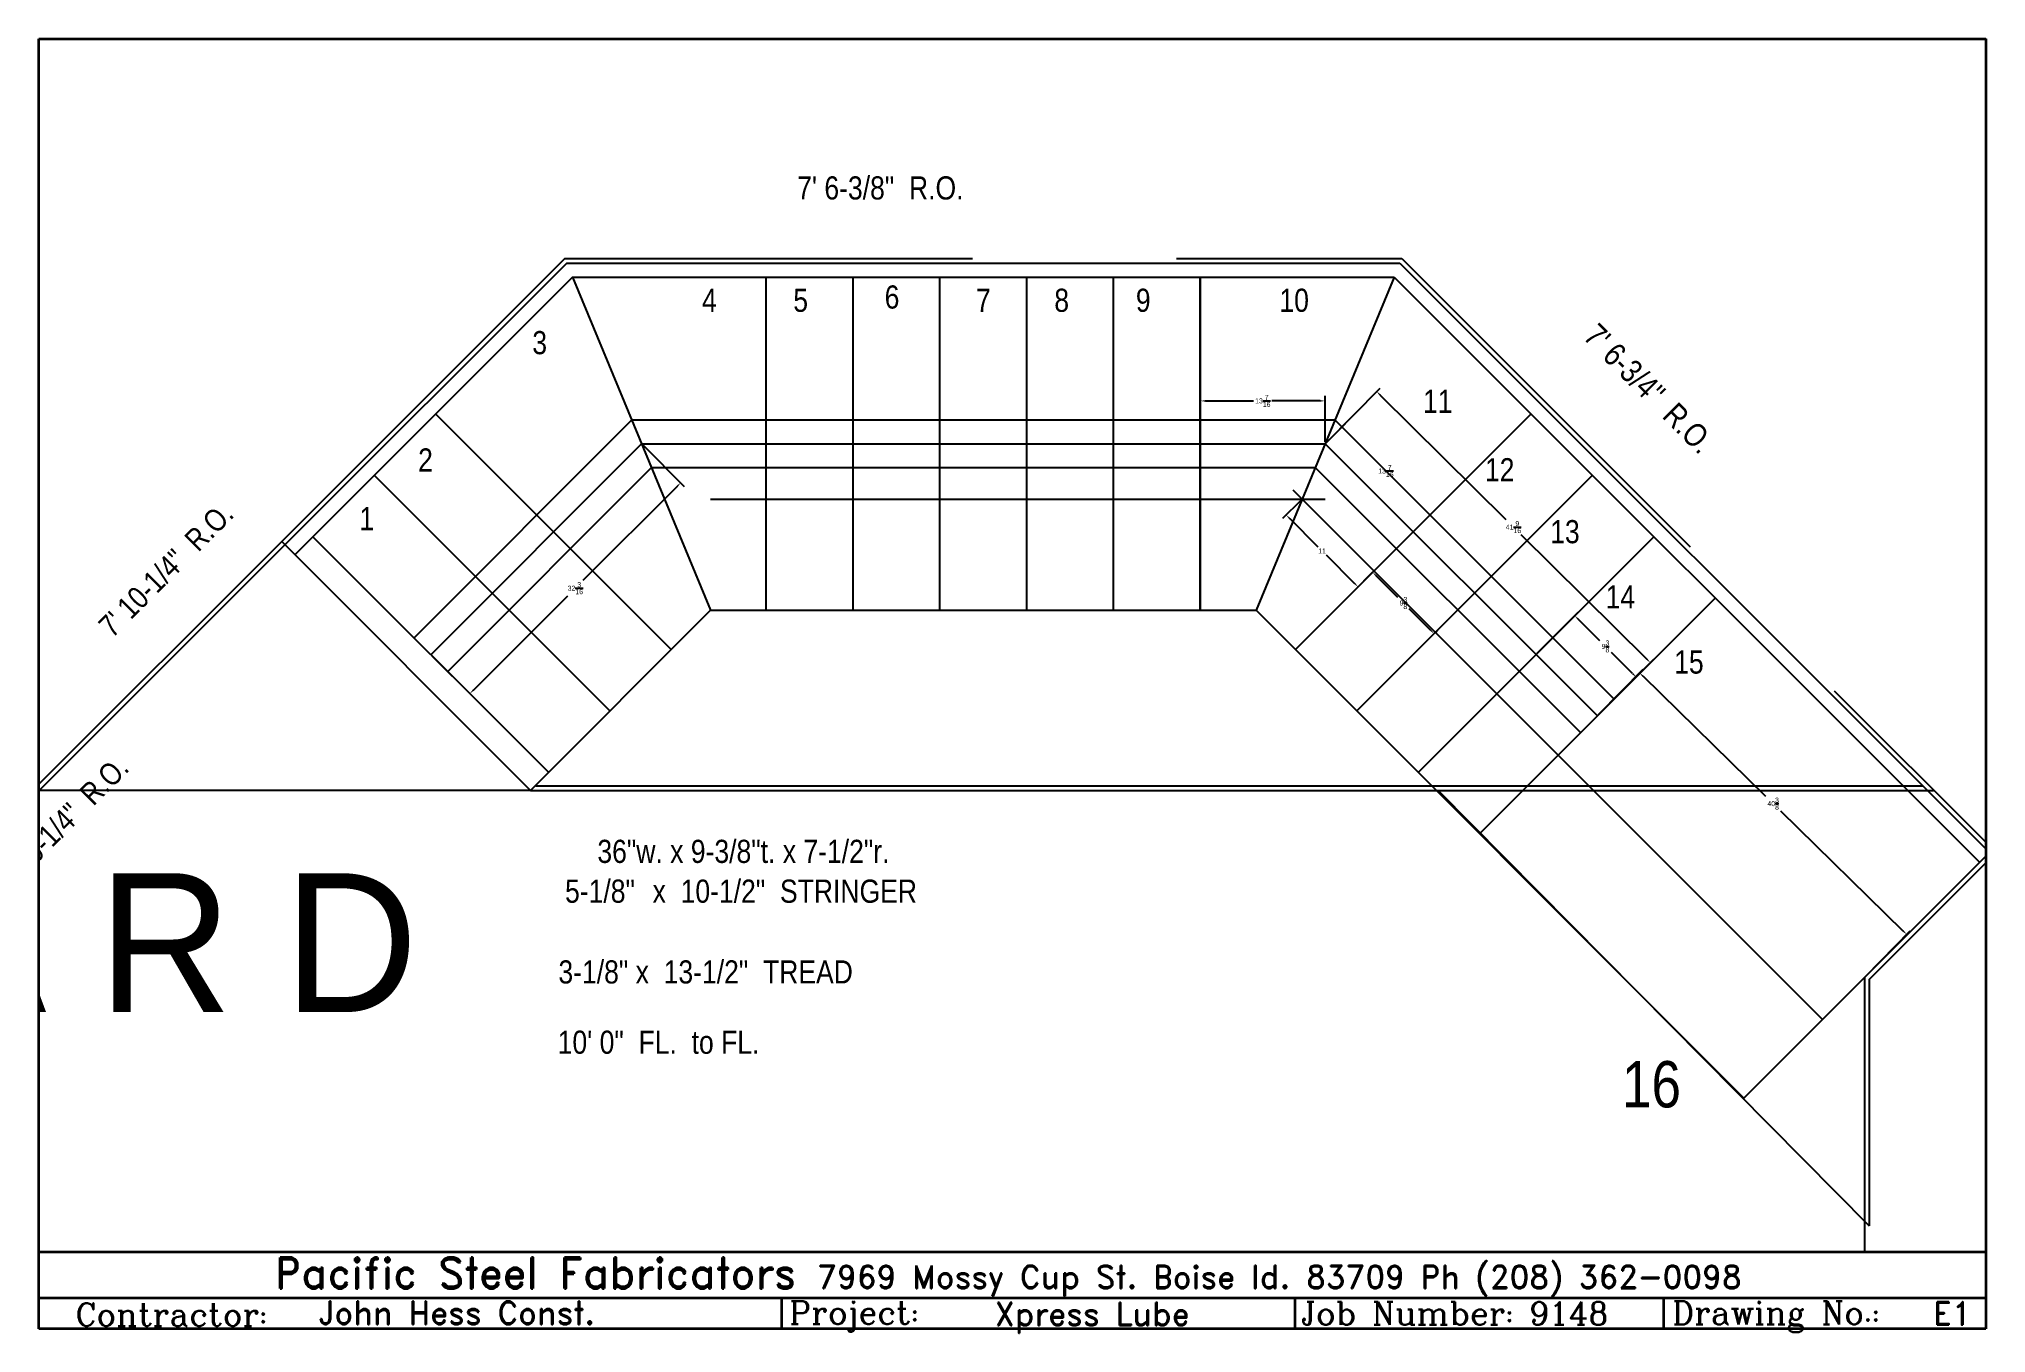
# Paper-space layout 'Layout1' of a CAD drawing. Extents: x 0.5 to 16.3, y 0 to 10.5.
# The model-space entities are those that its viewports show. They can reach past a viewport. Long polylines and large blocks are cut down to what shows.
import ezdxf

# ---------------------------------------------------------------- set-up
doc = ezdxf.new("R2010")
doc.units = 0
doc.header["$LTSCALE"] = 2
doc.header["$MEASUREMENT"] = 0
for name, pattern in [('DASHDOTX2', [2, 1, -0.5, 0, -0.5]), ('DASHED', [0.75, 0.5, -0.25]), ('HIDDEN', [0.375, 0.25, -0.125])]:
    doc.linetypes.add(name, pattern=pattern)
doc.layers.get('0').update_dxf_attribs({"linetype": 'CONTINUOUS'})
doc.layers.add('Stair_Steel', color=5, linetype='CONTINUOUS', lineweight=35)
for name, color, linetype in [('STAIRDETAIL', 7, 'CONTINUOUS'), ('TEXT', 250, 'CONTINUOUS'), ('TITLE', 4, 'CONTINUOUS')]:
    doc.layers.add(name, color=color, linetype=linetype)
doc.layers.get('0').off()
doc.layers.get('0').freeze()
doc.styles.add('ARCHENT', font='technical.ttf')
doc.dimstyles.get("Standard").update_dxf_attribs({"dimtxt": 0.18, "dimasz": 0.18, "dimexe": 0.18, "dimexo": 0.0625, "dimgap": 0.09, "dimtad": 0, "dimtih": 1, "dimtoh": 1, "dimdec": 4, "dimzin": 0, "dimdsep": 46, "dimtxsty": 'Standard', "dimcen": 0.09, "dimadec": 0, "dimazin": 0, "dimtfac": 1, "dimtdec": 4, "dimtofl": 0, "dimtmove": 0, "dimatfit": 3, "dimfxl": 1, "dimtolj": 1, "dimtzin": 0, "dimarcsym": 0})

# ---------------------------------------------------------------- blocks, each defined once
blk = doc.blocks.new('11 x 17 Template 2.dwg')
for p, q in [((0.469, 10.501), (16.312, 10.501)), ((0.469, 0.001), (0.469, 10.501)), ((16.312, 10.501), (16.312, 0.001)), ((16.312, 0.626), (0.469, 0.626)), ((16.312, 0.251), (0.469, 0.251)), ((6.512, 0.251), (6.512, 0.001)), ((10.687, 0.251), (10.687, 0.001)), ((13.687, 0.251), (13.687, 0.001)), ((16.312, 0.001), (0.469, 0.001))]:
    blk.add_line(p, q)
at = {"layer": 'TITLE', "insert": (8.356, 0.425), "char_height": 0.25, "attachment_point": 5}
blk.add_mtext('{\\Fromand.shx;Pacific Steel Fabricators \\H0.75x;7969 Mossy Cup St. Boise Id. 83709 Ph (208) 362-0098}', dxfattribs=at)
at = {"layer": 'TITLE', "char_height": 0.1875}
for s, insert, width, attachment_point in [('{\\Fromanc.shx;Contractor:}', (1.547, 0.118), 3.875, 5), ('{\\Fromand.shx;John Hess Const.}', (2.737, 0.226), 5.375, 1), ('{\\Fromanc.shx;Project:}', (6.575, 0.228), 9.8125, 1), ('{\\Fromand.shx;Xpress Lube}', (8.248, 0.217), 5.375, 1), ('{\\Fromanc.shx;Job Number: 9148}', (10.739, 0.221), 4.6875, 1), ('{\\Fromanc.shx;Drawing No.:}', (13.76, 0.226), 2.5625, 1), ('{\\Fromand.shx;E1}', (15.882, 0.222), 2.5625, 1)]:
    blk.add_mtext(s, dxfattribs=dict(at, insert=insert, width=width, attachment_point=attachment_point))
blk = doc.blocks.new('*D98')
at = {"color": 0, "linetype": 'ByBlock'}
for p, q in [((755.18, 636.52), (751.57, 632.91)), ((752.34, 632.91), (753.13, 632.12)), ((758.8, 632.9), (755.2, 629.29)), ((755.2, 630.05), (754.4, 630.85))]:
    blk.add_line(p, q, dxfattribs=at)
for points in [[(752.4, 632.98), (752.27, 632.85), (751.95, 633.29)], [(755.26, 630.12), (755.13, 629.99), (755.58, 629.67)]]:
    blk.add_solid(points, dxfattribs=at)
at = {"color": 0, "linetype": 'ByBlock', "insert": (753.77, 631.48), "char_height": 0.54, "attachment_point": 5}
blk.add_mtext('\\A1;5{\\H1.000000x;\\S1/8;}', dxfattribs=at)
blk = doc.blocks.new('*D102')
at = {"layer": 'STAIRDETAIL', "color": 0, "linetype": 'Continuous', "lineweight": -2}
for p, q in [((853.81, 657.77), (855.87, 659.83)), ((855.87, 659.07), (859.43, 655.51)), ((864.62, 650.32), (861.06, 653.88)), ((863.32, 648.26), (865.38, 650.32))]:
    blk.add_line(p, q, dxfattribs=at)
at = {"layer": 'STAIRDETAIL', "color": 0, "linetype": 'Continuous'}
for points in [[(855.93, 659.13), (855.8, 659.01), (855.49, 659.45)], [(864.68, 650.38), (864.56, 650.25), (865, 649.94)]]:
    blk.add_solid(points, dxfattribs=at)
at = {"layer": 'STAIRDETAIL', "color": 0, "linetype": 'Continuous', "insert": (860.24, 654.69), "char_height": 0.54, "attachment_point": 5}
blk.add_mtext('\\A1;13{\\H1.000000x;\\S7/16;}', dxfattribs=at)
blk = doc.blocks.new('*D103')
at = {"layer": 'STAIRDETAIL', "color": 0, "linetype": 'Continuous', "lineweight": -2}
for p, q in [((876.58, 635), (881.02, 639.44)), ((881.02, 638.67), (883.31, 636.38)), ((886.88, 632.81), (884.59, 635.1)), ((883.21, 628.37), (887.65, 632.81))]:
    blk.add_line(p, q, dxfattribs=at)
at = {"layer": 'STAIRDETAIL', "color": 0, "linetype": 'Continuous'}
for points in [[(881.08, 638.74), (880.95, 638.61), (880.63, 639.05)], [(886.95, 632.87), (886.82, 632.74), (887.26, 632.42)]]:
    blk.add_solid(points, dxfattribs=at)
at = {"layer": 'STAIRDETAIL', "color": 0, "linetype": 'Continuous', "insert": (883.95, 635.74), "char_height": 0.54, "attachment_point": 5}
blk.add_mtext('\\A1;9{\\H1.000000x;\\S3/8;}', dxfattribs=at)
blk = doc.blocks.new('*D104')
at = {"layer": 'STAIRDETAIL', "color": 0, "linetype": 'Continuous', "lineweight": -2}
for p, q in [((840.22, 657.83), (840.22, 662.8)), ((853.67, 657.83), (853.67, 662.8)), ((840.76, 662.26), (845.95, 662.26)), ((853.13, 662.26), (847.94, 662.26))]:
    blk.add_line(p, q, dxfattribs=at)
at = {"layer": 'STAIRDETAIL', "color": 0, "linetype": 'Continuous'}
for points in [[(840.76, 662.35), (840.76, 662.17), (840.22, 662.26)], [(853.13, 662.35), (853.13, 662.17), (853.67, 662.26)]]:
    blk.add_solid(points, dxfattribs=at)
at = {"layer": 'STAIRDETAIL', "color": 0, "linetype": 'Continuous', "insert": (846.95, 662.26), "char_height": 0.54, "attachment_point": 5}
blk.add_mtext('\\A1;13{\\H1.000000x;\\S7/16;}', dxfattribs=at)
blk = doc.blocks.new('*D105')
at = {"layer": 'STAIRDETAIL', "color": 0, "linetype": 'Continuous', "lineweight": -2}
for p, q in [((851.06, 651.51), (849.09, 649.54)), ((849.86, 649.54), (852.9, 646.5)), ((856.85, 642.55), (853.81, 645.59)), ((858.81, 643.75), (856.85, 641.79))]:
    blk.add_line(p, q, dxfattribs=at)
at = {"layer": 'STAIRDETAIL', "color": 0, "linetype": 'Continuous'}
for points in [[(849.92, 649.61), (849.79, 649.48), (849.48, 649.93)], [(856.92, 642.61), (856.79, 642.49), (857.23, 642.17)]]:
    blk.add_solid(points, dxfattribs=at)
at = {"layer": 'STAIRDETAIL', "color": 0, "linetype": 'Continuous', "insert": (853.35, 646.05), "char_height": 0.54, "attachment_point": 5}
blk.add_mtext('\\A1;11', dxfattribs=at)
blk = doc.blocks.new('*D106')
at = {"layer": 'STAIRDETAIL', "color": 0, "linetype": 'Continuous', "lineweight": -2}
for p, q in [((858.95, 643.88), (859.2, 644.13)), ((859.2, 643.37), (861.49, 641.07)), ((865.06, 637.5), (862.77, 639.8)), ((865.58, 637.25), (865.82, 637.5))]:
    blk.add_line(p, q, dxfattribs=at)
at = {"layer": 'STAIRDETAIL', "color": 0, "linetype": 'Continuous'}
for points in [[(859.26, 643.43), (859.13, 643.3), (858.81, 643.75)], [(865.12, 637.57), (865, 637.44), (865.44, 637.12)]]:
    blk.add_solid(points, dxfattribs=at)
at = {"layer": 'STAIRDETAIL', "color": 0, "linetype": 'Continuous', "insert": (862.13, 640.43), "char_height": 0.54, "attachment_point": 5}
blk.add_mtext('\\A1;9{\\H1.000000x;\\S3/8;}', dxfattribs=at)
blk = doc.blocks.new('*D107')
at = {"layer": 'STAIRDETAIL', "color": 0, "linetype": 'Continuous', "lineweight": -2}
for p, q in [((780, 657.51), (784.47, 653.03)), ((783.71, 653.03), (773.52, 642.85)), ((761.7, 631.02), (771.89, 641.21)), ((757.23, 634.73), (761.7, 630.26))]:
    blk.add_line(p, q, dxfattribs=at)
at = {"layer": 'STAIRDETAIL', "color": 0, "linetype": 'Continuous'}
for points in [[(783.65, 653.1), (783.77, 652.97), (784.09, 653.42)], [(761.64, 631.09), (761.76, 630.96), (761.32, 630.64)]]:
    blk.add_solid(points, dxfattribs=at)
at = {"layer": 'STAIRDETAIL', "color": 0, "linetype": 'Continuous', "insert": (772.71, 642.03), "char_height": 0.54, "attachment_point": 5}
blk.add_mtext('\\A1;32{\\H1.000000x;\\S3/16;}', dxfattribs=at)
blk = doc.blocks.new('*D108')
at = {"layer": 'STAIRDETAIL', "color": 0, "linetype": 'Continuous', "lineweight": -2}
for p, q in [((853.81, 657.77), (859.63, 663.65)), ((859.63, 662.89), (873.19, 649.45)), ((888.4, 634.38), (874.84, 647.81)), ((883.34, 628.5), (889.17, 634.38))]:
    blk.add_line(p, q, dxfattribs=at)
at = {"layer": 'STAIRDETAIL', "color": 0, "linetype": 'Continuous'}
for points in [[(859.7, 662.95), (859.57, 662.82), (859.25, 663.27)], [(888.47, 634.44), (888.34, 634.31), (888.79, 634)]]:
    blk.add_solid(points, dxfattribs=at)
at = {"layer": 'STAIRDETAIL', "color": 0, "linetype": 'Continuous', "insert": (874.02, 648.63), "char_height": 0.54, "attachment_point": 5}
blk.add_mtext('\\A1;41{\\H1.000000x;\\S9/16;}', dxfattribs=at)
blk = doc.blocks.new('*D109')
at = {"layer": 'STAIRDETAIL', "color": 0, "linetype": 'Continuous', "lineweight": -2}
for p, q in [((883.21, 628.37), (888.01, 633.27)), ((888.02, 632.51), (901.22, 619.57)), ((916.1, 605), (902.89, 617.94)), ((912.06, 600.11), (916.86, 605.01))]:
    blk.add_line(p, q, dxfattribs=at)
at = {"layer": 'STAIRDETAIL', "color": 0, "linetype": 'Continuous'}
for points in [[(888.08, 632.57), (887.95, 632.44), (887.63, 632.89)], [(916.16, 605.07), (916.03, 604.94), (916.48, 604.63)]]:
    blk.add_solid(points, dxfattribs=at)
at = {"layer": 'STAIRDETAIL', "color": 0, "linetype": 'Continuous', "insert": (902.06, 618.76), "char_height": 0.54, "attachment_point": 5}
blk.add_mtext('\\A1;40{\\H1.000000x;\\S3/8;}', dxfattribs=at)

msp = doc.modelspace()

# ---------------------------------------------------------------- linework, layer by layer
at = {"layer": 'STAIRDETAIL', "color": 3, "linetype": 'HIDDEN', "ltscale": 0.5}
for p, q in [((771.58385, 677.63883), (741.00148, 647.05646)), ((771.58385, 677.63883), (861.95885, 677.63883)), ((861.95885, 677.63883), (926.12879, 613.46889)), ((741.00148, 647.05646), (704.93904, 610.99402)), ((912.4286, 599.7687), (926.12879, 613.46889)), ((912.4286, 599.7687), (912.4286, 573.1437))]:
    msp.add_line(p, q, dxfattribs=at)
at = {"layer": 'STAIRDETAIL', "color": 7, "linetype": 'Continuous'}
for p, q in [((771.79096, 677.13883), (741.35504, 646.70291)), ((771.79096, 677.13883), (861.75174, 677.13883)), ((861.75174, 677.13883), (925.42168, 613.46889)), ((741.35504, 646.70291), (705.14614, 610.49402)), ((865.87154, 620.68641), (918.20417, 620.68641)), ((911.9286, 599.9758), (925.42168, 613.46889)), ((911.9286, 599.9758), (911.9286, 573.1437)), ((911.9286, 573.1437), (911.9286, 535.38409))]:
    msp.add_line(p, q, dxfattribs=at)
at = {"layer": 'STAIRDETAIL', "color": 6, "linetype": 'Continuous'}
for p, q in [((772.41228, 675.63883), (742.4157, 645.64225)), ((772.41228, 675.63883), (861.13042, 675.63883)), ((861.13042, 675.63883), (924.36102, 612.40823)), ((850.18248, 652.64565), (907.39046, 595.43767)), ((787.32397, 651.63883), (853.67458, 651.63883)), ((787.32397, 639.63883), (767.87154, 620.18641)), ((787.32397, 639.63883), (846.21874, 639.63883)), ((846.21874, 639.63883), (898.90518, 586.95239)), ((911.9286, 599.9758), (898.90518, 586.95239))]:
    msp.add_line(p, q, dxfattribs=at)
at = {"layer": 'STAIRDETAIL', "linetype": 'Continuous'}
for p, q in [((772.41228, 675.63883), (787.32397, 639.63883)), ((793.32366, 639.57827), (793.32366, 675.63883)), ((802.69866, 639.57827), (802.69866, 675.63883)), ((812.07366, 639.57827), (812.07366, 675.63883)), ((821.44866, 639.57827), (821.44866, 675.63883)), ((830.82366, 639.57827), (830.82366, 675.63883)), ((840.19866, 639.57827), (840.19866, 675.63883)), ((840.19866, 639.57827), (840.19866, 675.63883)), ((840.21963, 639.74235), (840.21963, 675.63883)), ((861.13042, 675.63883), (846.21874, 639.63883)), ((783.13297, 635.34517), (757.62579, 660.85235)), ((850.49665, 635.43175), (875.91707, 660.85218)), ((776.50384, 628.71604), (750.99667, 654.22322)), ((857.12577, 628.80263), (882.5462, 654.22306)), ((769.87472, 622.08692), (744.36754, 647.59409)), ((863.7549, 622.1735), (889.17533, 647.59393)), ((870.34861, 615.50896), (895.80445, 640.9648))]:
    msp.add_line(p, q, dxfattribs=at)
at = {"layer": 'STAIRDETAIL', "color": 3, "linetype": 'HIDDEN'}
for p, q in [((755.30713, 636.65042), (778.80501, 660.20133)), ((778.80501, 660.20133), (854.736, 660.20133)), ((854.736, 660.20133), (884.88849, 630.04884)), ((758.93513, 633.03059), (780.93124, 655.07633)), ((780.93124, 655.07633), (852.61316, 655.07633)), ((852.61316, 655.07633), (881.26457, 626.42492))]:
    msp.add_line(p, q, dxfattribs=at)
at = {"layer": 'STAIRDETAIL', "color": 1, "linetype": 'DASHDOTX2', "ltscale": 0.25}
for p, q in [((757.12113, 634.84051), (779.86812, 657.63883)), ((779.86812, 657.63883), (853.67458, 657.63883)), ((853.67458, 657.63883), (883.07653, 628.23688))]:
    msp.add_line(p, q, dxfattribs=at)
at = {"layer": 'STAIRDETAIL', "color": 3, "linetype": 'Continuous'}
for p, q in [((741.00148, 647.05646), (767.87154, 620.18641)), ((865.87154, 620.18641), (919.37154, 620.18641))]:
    msp.add_line(p, q, dxfattribs=at)
at = {"layer": 'STAIRDETAIL', "color": 7, "linetype": 'Continuous', "ltscale": 0.5}
msp.add_line((768.4322, 620.68641), (865.87154, 620.68641), dxfattribs=at)
at = {"layer": 'STAIRDETAIL', "color": 1, "linetype": 'DASHED'}
msp.add_line((715.12154, 620.18641), (714.13143, 620.18641), dxfattribs=at)
at = {"layer": 'STAIRDETAIL', "color": 3, "linetype": 'DASHED', "ltscale": 0.5}
for p, q in [((767.87154, 620.18641), (715.12154, 620.18641)), ((865.87154, 620.18641), (912.4286, 573.1437))]:
    msp.add_line(p, q, dxfattribs=at)
at = {"layer": 'STAIRDETAIL', "color": 3, "linetype": 'Continuous', "ltscale": 0.5}
msp.add_line((767.87154, 620.18641), (865.87154, 620.18641), dxfattribs=at)

# ---------------------------------------------------------------- texts
at = {"layer": 'STAIRDETAIL', "color": 7, "linetype": 'Continuous', "char_height": 2.5, "attachment_point": 1, "style": 'ARCHENT'}
for s, insert in [('7\' 6-3/8"  R.O.', (796.66724, 686.51351)), ('36"w. x 9-3/8"t. x 7-1/2"r.', (775.09226, 614.8528)), ('5-1/8"\\H6; \\H2.5;x  10-1/2"  STRINGER', (771.60259, 610.55206)), ('\\C7;3-1/8" x  13-1/2"  TREAD', (770.88525, 601.83079)), ('10\' 0"  FL.  to FL.', (770.80453, 594.23865))]:
    msp.add_mtext(s, dxfattribs=dict(at, insert=insert))
at = {"layer": 'STAIRDETAIL', "color": 7, "linetype": 'Continuous', "width": 11.25, "attachment_point": 1, "style": 'ARCHENT'}
for s, insert, char_height in [('4', (786.38536, 674.37913), 2.5), ('5', (796.24981, 674.37913), 2.5), ('6', (806.11424, 674.73117), 2.5), ('7', (815.97868, 674.37913), 2.5), ('8', (824.43391, 674.37913), 2.5), ('9', (833.24145, 674.37913), 2.5), ('10', (848.74271, 674.37913), 2.5), ('3', (768.0657, 669.80255), 2.5), ('11', (864.24397, 663.46576), 2.5), ('2', (755.73515, 657.12896), 2.5), ('12', (870.93769, 656.07283), 2.5), ('1', (749.39373, 650.79216), 2.5), ('13', (877.98372, 649.38399), 2.5), ('14', (883.97285, 642.3431), 2.5), ('15', (891.37118, 635.30222), 2.5), ('16', (885.73436, 590.94464), 5)]:
    msp.add_mtext(s, dxfattribs=dict(at, insert=insert, char_height=char_height))
at = {"layer": 'STAIRDETAIL', "color": 7, "linetype": 'Continuous', "attachment_point": 1, "style": 'ARCHENT'}
for s, insert, char_height, rotation in [('7\' 6-3/4"  R.O.', (883.18806, 670.82029), 2.5, 315), ('7\' 10-1/4"  R.O.', (721.02243, 638.25931), 2.4, 45), ('7\' 10-1/4"  R.O.', (709.70563, 610.83609), 2.4, 45)]:
    msp.add_mtext(s, dxfattribs=dict(at, insert=insert, char_height=char_height, rotation=rotation))
at = {"layer": 'TEXT', "color": 32, "linetype": 'HIDDEN', "insert": (584.08965, 611.24373), "char_height": 15, "width": 199.25, "attachment_point": 1}
msp.add_mtext('C O U R T Y A R D', dxfattribs=at)

# ---------------------------------------------------------------- dimensions: what is measured, and where the dimension line sits
at = {"layer": 'STAIRDETAIL', "linetype": 'Continuous'}
dim = msp.add_linear_dim(base=(840.219629, 662.25566), p1=(853.67458, 657.638831), p2=(840.219629, 657.638831), dimstyle='Standard', override={"dimscale": 3, "dimgap": 0.0625, "dimlunit": 5}, dxfattribs=at)
dim.commit()
dim.dimension.update_dxf_attribs({"geometry": '*D104', "text_midpoint": (846.947104, 662.25566)})
for p1, p2, distance, picture, middle in [((883.20911, 628.36946), (853.67458, 657.63883), -7.9225, '*D108', (874.01858, 648.6314)), ((863.18915, 648.12426), (853.67458, 657.63883), -2.5625, '*D102', (860.24383, 654.69351)), ((779.86812, 657.63883), (757.09546, 634.86617), 5.97267, '*D107', (772.70511, 642.02918)), ((858.94651, 643.88162), (851.1893, 651.63883), 2.42258, '*D105', (853.35488, 646.0472)), ((858.81393, 643.74904), (865.44305, 637.11991), 0, '*D106', (862.12849, 640.43447)), ((883.07653, 628.23688), (876.4474, 634.86601), -5.9216, '*D103', (883.94917, 635.73865)), ((883.07653, 628.23688), (911.9286, 599.9758), 6.50856, '*D109', (902.05695, 618.75597))]:
    dim = msp.add_aligned_dim(p1=p1, p2=p2, distance=distance, dimstyle='Standard', override={"dimscale": 3, "dimgap": 0.0625, "dimlunit": 5}, dxfattribs=at)
    dim.commit()
    dim.dimension.update_dxf_attribs({"geometry": picture, "text_midpoint": middle})
at = {"layer": 'STAIRDETAIL', "color": 1, "linetype": 'Continuous'}
dim = msp.add_aligned_dim(p1=(755.30917, 636.65247), p2=(758.93513, 633.03059), distance=-4.7475, dimstyle='Standard', override={"dimscale": 3, "dimgap": 0.0625, "dimlunit": 5}, dxfattribs=at)
dim.commit()
dim.dimension.update_dxf_attribs({"geometry": '*D98', "text_midpoint": (753.76705, 631.48264)})

psp = doc.layouts.get("Layout1")

# ---------------------------------------------------------------- block references
at = {"layer": 'Stair_Steel', "linetype": 'Continuous'}
psp.add_blockref('11 x 17 Template 2.dwg', (0, 0), dxfattribs=at)

# ---------------------------------------------------------------- viewports
psp.add_viewport(center=(8.391, 5.563), size=(15.844, 9.875), view_center_point=(819.92363, 635.82822), view_height=131.0497807, dxfattribs=at)

doc.saveas('drawing.dxf')
